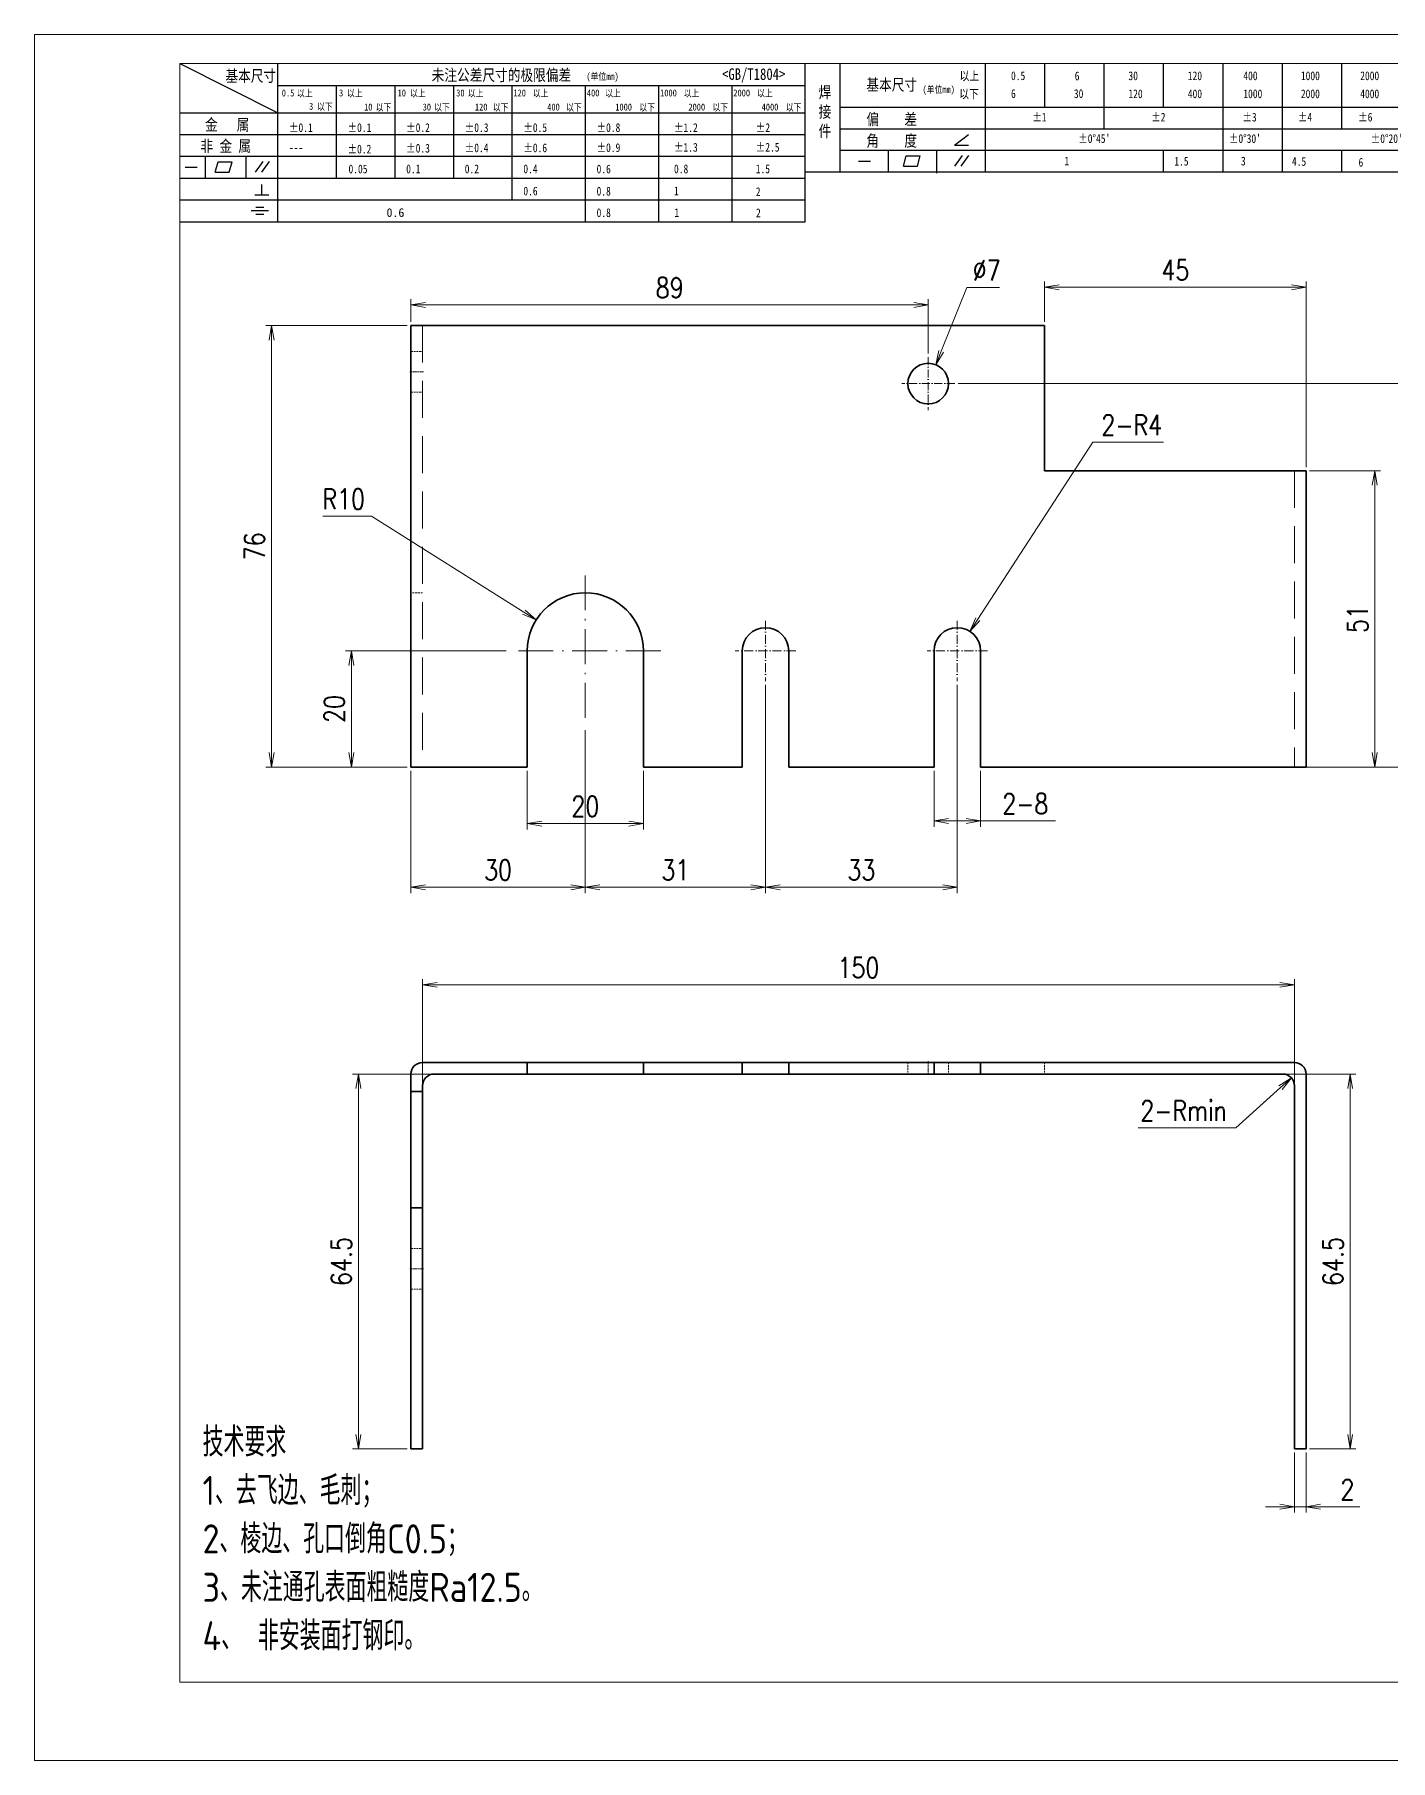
# Model space of a CAD drawing. Header units: millimetres. Extents: x 1333 to 78972, y -42879 to -5704.
# Drawn here: x 75910.6 to 76143.9, y -20114.1 to -19817.1 of the extents above; entities that cross this region are included whole.
import ezdxf

# ---------------------------------------------------------------- set-up
doc = ezdxf.new("R2010")
doc.units = ezdxf.units.MM
doc.header["$LTSCALE"] = 0.5
for name, pattern in [('AM_ISO02W050x2', [3.75, 3, -0.75]), ('AM_ISO08W050x2', [9, 6, -0.75, 1.5, -0.75]), ('DASHDOT', [18.5, 12, -3, 0.5, -3]), ('DASHED', [19.05, 12.7, -6.35])]:
    doc.linetypes.add(name, pattern=pattern)
for name, color, linetype, lineweight in [('中心线', 2, 'AM_ISO08W050x2', 18), ('图框', 7, 'Continuous', 18), ('标注线', 3, 'Continuous', 18), ('粗实线', 7, 'Continuous', 35), ('虚线', 1, 'AM_ISO02W050x2', 18)]:
    doc.layers.add(name, color=color, linetype=linetype, lineweight=lineweight)
doc.layers.add('图框文字', color=7, linetype='Continuous')
doc.layers.add('打印', color=7, linetype='Continuous', lineweight=15, plot=False)
doc.layers.add('打印-禁用', color=7, linetype='Continuous', lineweight=15, plot=False)
doc.styles.add('DIM', font='romans.shx', dxfattribs={"width": 0.8, "bigfont": 'bigfont.shx'})
doc.styles.add('国标', font='simfang.ttf', dxfattribs={"width": 0.8})
doc.styles.add('机械长仿宋', font='gbenor.shx', dxfattribs={"height": 1, "bigfont": 'gbcbig.shx'})
doc.dimstyles.new('XR 1-1$0', dxfattribs={"dimtxt": 3.5, "dimasz": 2.5, "dimexe": 1, "dimexo": 0.625, "dimgap": 1.2, "dimtad": 1, "dimzin": 9, "dimdsep": 46, "dimtxsty": 'DIM', "dimblk": 'OPEN', "dimcen": 0, "dimclrd": 8, "dimclre": 8, "dimclrt": 2, "dimazin": 2, "dimtfac": 0.5, "dimtmove": 0, "dimatfit": 3, "dimldrblk": 'OPEN', "dimfxl": 1, "dimtolj": 2, "dimlwd": 18, "dimlwe": 18, "dimarcsym": 0})
doc.dimstyles.new('XR 1-1$3', dxfattribs={"dimtxt": 3.5, "dimasz": 2.5, "dimexe": 1, "dimexo": 0.625, "dimgap": 1.2, "dimtad": 1, "dimtoh": 1, "dimdsep": 46, "dimtxsty": 'DIM', "dimblk": 'OPEN', "dimcen": 0, "dimclrd": 8, "dimclre": 8, "dimclrt": 2, "dimazin": 2, "dimtfac": 0.5, "dimtofl": 0, "dimtmove": 0, "dimatfit": 3, "dimldrblk": 'OPEN', "dimfxl": 1, "dimtolj": 2, "dimlwd": 18, "dimlwe": 18, "dimarcsym": 0})
doc.dimstyles.new('XR 1-1$4', dxfattribs={"dimtxt": 3.5, "dimasz": 2.5, "dimexe": 1, "dimexo": 0.625, "dimgap": 1.2, "dimtad": 1, "dimtoh": 1, "dimdsep": 46, "dimtxsty": 'DIM', "dimblk": 'OPEN', "dimcen": 0, "dimclrd": 8, "dimclre": 8, "dimclrt": 2, "dimazin": 2, "dimtfac": 0.5, "dimtofl": 0, "dimtmove": 0, "dimatfit": 3, "dimldrblk": 'OPEN', "dimfxl": 1, "dimtolj": 2, "dimlwd": 18, "dimlwe": 18, "dimarcsym": 0})

# ---------------------------------------------------------------- blocks, each defined once
blk = doc.blocks.new('GZDEH零件A3图框V01版')
at = {"layer": '图框', "linetype": 'Continuous'}
for p, q in [((2882.49, -1554.46), (2882.49, -1832.96)), ((3272.49, -1554.46), (2882.49, -1554.46)), ((2882.49, -1832.96), (3272.49, -1832.96))]:
    blk.add_line(p, q, dxfattribs=at)
at = {"layer": '图框文字', "color": 9}
for p, q in [((2882.49, -1554.46), (2899.37, -1562.92)), ((2899.37, -1581.67), (2899.37, -1554.46)), ((2990.09, -1581.67), (2990.09, -1554.46)), ((2996.09, -1573.08), (2996.09, -1554.46)), ((3021.09, -1561.98), (3021.09, -1554.46)), ((3031.31, -1561.98), (3031.31, -1554.46)), ((3041.53, -1561.98), (3041.53, -1554.46)), ((3051.75, -1561.98), (3051.75, -1554.46)), ((3061.98, -1561.98), (3061.98, -1554.46)), ((3072.2, -1561.98), (3072.2, -1554.46)), ((3082.42, -1561.98), (3082.42, -1554.46)), ((2899.37, -1558.24), (2990.09, -1558.24)), ((2909.45, -1574.17), (2909.45, -1558.24)), ((2919.53, -1574.17), (2919.53, -1558.24)), ((2929.61, -1574.17), (2929.61, -1558.24)), ((2939.69, -1577.92), (2939.69, -1558.24)), ((2952.29, -1581.67), (2952.29, -1558.24)), ((2964.89, -1581.67), (2964.89, -1558.24)), ((2977.49, -1581.67), (2977.49, -1558.24)), ((2996.09, -1561.98), (3113.09, -1561.98)), ((3021.09, -1573.08), (3021.09, -1561.98)), ((3041.53, -1565.68), (3041.53, -1561.98)), ((3061.98, -1573.08), (3061.98, -1561.98)), ((3072.2, -1573.08), (3072.2, -1561.98)), ((3082.42, -1565.68), (3082.42, -1561.98)), ((2882.49, -1562.92), (2990.09, -1562.92)), ((2882.49, -1566.67), (2990.09, -1566.67)), ((2996.09, -1565.68), (3113.09, -1565.68)), ((3015.75, -1568.51), (3018.15, -1566.66)), ((2882.49, -1570.42), (2990.09, -1570.42)), ((2886.92, -1574.12), (2886.92, -1570.42)), ((2893.91, -1574.12), (2893.91, -1570.42)), ((2996.09, -1569.38), (3113.09, -1569.38)), ((3004.42, -1573.08), (3004.42, -1569.38)), ((3006.97, -1572.12), (3007.45, -1570.33)), ((3007.45, -1570.33), (3009.86, -1570.33)), ((3009.39, -1572.12), (3009.86, -1570.33)), ((3012.75, -1573.08), (3012.75, -1569.38)), ((3015.75, -1568.51), (3018.15, -1568.51)), ((3015.81, -1572.12), (3017.15, -1570.26)), ((3016.89, -1572.12), (3018.23, -1570.26)), ((3051.75, -1573.08), (3051.75, -1569.38)), ((3082.42, -1573.08), (3082.42, -1569.48)), ((2883.43, -1572.27), (2885.49, -1572.27)), ((2888.59, -1573.16), (2889.07, -1571.37)), ((2888.59, -1573.16), (2891, -1573.16)), ((2889.07, -1571.37), (2891.48, -1571.37)), ((2891, -1573.16), (2891.48, -1571.37)), ((2895.52, -1573.16), (2896.85, -1571.3)), ((2896.6, -1573.16), (2897.94, -1571.3)), ((2990.09, -1573.08), (3113.09, -1573.08)), ((2999.26, -1571.23), (3001.32, -1571.23)), ((3006.97, -1572.12), (3009.39, -1572.12)), ((3012.75, -1573.33), (3012.75, -1573.08)), ((2882.49, -1574.17), (2990.09, -1574.17)), ((2895.42, -1577.05), (2897.81, -1577.05)), ((2896.58, -1577.05), (2896.58, -1575.28)), ((2882.49, -1577.92), (2990.09, -1577.92)), ((2894.79, -1579.77), (2897.77, -1579.77)), ((2895.57, -1579.17), (2896.92, -1579.17)), ((2882.49, -1581.67), (2990.09, -1581.67)), ((2895.57, -1580.37), (2896.93, -1580.37))]:
    blk.add_line(p, q, dxfattribs=at)
at = {"layer": '打印-禁用', "linetype": 'Continuous'}
for p, q in [((2857.49, -1549.46), (2857.49, -1846.46)), ((3277.49, -1549.46), (2857.49, -1549.46)), ((2857.49, -1846.46), (3277.49, -1846.46))]:
    blk.add_line(p, q, dxfattribs=at)
at = {"layer": '图框文字', "color": 9, "style": '国标', "width": 0.8}
for s, height, p in [('基本尺寸', 2, (2890.33, -1557.58)), ('未注公差尺寸的极限偏差', 2, (2925.81, -1557.44)), ('<GB/T1804>', 2, (2975.78, -1557.27)), ('以上', 1.5, (3016.64, -1557.33)), ('0.5', 1.5, (3025.49, -1557.3)), ('6', 1.5, (3036.45, -1557.34)), ('30', 1.5, (3045.69, -1557.31)), ('120', 1.5, (3055.91, -1557.31)), ('400', 1.5, (3065.46, -1557.31)), ('1000', 1.5, (3075.36, -1557.31)), ('2000', 1.5, (3085.57, -1557.31)), ('30', 1.2, (2930.04, -1560.11)), ('基本尺寸', 2, (3000.6, -1559.1)), ('以下', 1.5, (3016.58, -1560.43)), ('6', 1.5, (3025.49, -1560.38)), ('30', 1.5, (3036.31, -1560.39)), ('120', 1.5, (3045.69, -1560.41)), ('400', 1.5, (3055.91, -1560.41)), ('1000', 1.5, (3065.46, -1560.41)), ('2000', 1.5, (3075.36, -1560.41)), ('4000', 1.5, (3085.57, -1560.41)), ('金   属', 2, (2886.82, -1565.98)), ('±0.1', 1.5, (2901.27, -1566.23)), ('±0.1', 1.5, (2911.35, -1566.23)), ('±0.2', 1.5, (2921.43, -1566.23)), ('±0.3', 1.5, (2931.51, -1566.23)), ('±0.5', 1.5, (2941.59, -1566.23)), ('±0.8', 1.5, (2954.19, -1566.23)), ('±1.2', 1.5, (2967.51, -1566.23)), ('±2', 1.5, (2981.58, -1566.23)), ('偏    差', 2, (3000.6, -1565.04)), ('±1', 1.5, (3029.16, -1564.42)), ('±2', 1.5, (3049.61, -1564.42)), ('±3', 1.5, (3065.3, -1564.42)), ('±4', 1.5, (3074.85, -1564.42)), ('±6', 1.5, (3085.22, -1564.42)), ('非 金 属', 2, (2886.02, -1569.65)), ('±0.3', 1.5, (2921.43, -1569.77)), ('±0.4', 1.5, (2931.51, -1569.71)), ('±0.6', 1.5, (2941.59, -1569.71)), ('±0.9', 1.5, (2954.19, -1569.68)), ('±1.3', 1.5, (2967.51, -1569.62)), ('±2.5', 1.5, (2981.58, -1569.61)), ('角    度', 2, (3000.6, -1568.74)), ("±0%%D45'", 1.5, (3037.06, -1568.12)), ("±0%%D30'", 1.5, (3062.98, -1568.12)), ("±0%%D20'", 1.5, (3087.38, -1568.12)), ('---', 1.5, (2901.27, -1569.65)), ('±0.2', 1.5, (2911.35, -1569.92)), ('1', 1.5, (3034.69, -1571.98)), ('1.5', 1.5, (3053.59, -1572.01)), ('3', 1.5, (3065.05, -1571.98)), ('4.5', 1.5, (3073.82, -1572.05)), ('6', 1.5, (3085.28, -1572.19)), ('0.1', 1.5, (2921.43, -1573.34)), ('0.2', 1.5, (2931.51, -1573.33)), ('0.4', 1.5, (2941.59, -1573.33)), ('0.6', 1.5, (2954.19, -1573.35)), ('0.8', 1.5, (2967.51, -1573.33)), ('1.5', 1.5, (2981.58, -1573.34)), ('0.6', 1.5, (2941.59, -1577.14)), ('0.8', 1.5, (2954.19, -1577.17)), ('1', 1.5, (2967.51, -1577.12)), ('2', 1.5, (2981.58, -1577.26)), ('0.8', 1.5, (2954.19, -1580.87)), ('1', 1.5, (2967.59, -1580.86)), ('2', 1.5, (2981.62, -1580.89))]:
    blk.add_text(s, height=height, dxfattribs=at).set_placement(p)
at = {"layer": '图框文字', "color": 9, "lineweight": 15, "style": '国标', "width": 0.8}
for s, p in [('(单位mm)', (2952.44, -1557.27)), ('0.5', (2900.03, -1560.11)), ('以上', (2902.64, -1560.16)), ('3', (2909.88, -1560.11)), ('以上', (2911.25, -1560.16)), ('10', (2919.96, -1560.11)), ('以上', (2922.09, -1560.16)), ('以上', (2932.02, -1560.16)), ('120', (2939.88, -1560.11)), ('以上', (2943.21, -1560.16)), ('400', (2952.52, -1560.11)), ('以上', (2955.68, -1560.16)), ('1000', (2965.12, -1560.11)), ('以上', (2969.16, -1560.16)), ('2000', (2977.72, -1560.11)), ('以上', (2981.8, -1560.16)), ('(单位mm)', (3010.27, -1559.51)), ('3', (2904.73, -1562.41)), ('以下', (2906.1, -1562.46)), ('10', (2914.19, -1562.54)), ('以下', (2916.18, -1562.59)), ('30', (2924.27, -1562.54)), ('以下', (2926.26, -1562.59)), ('120', (2933.26, -1562.54)), ('以下', (2936.34, -1562.59)), ('400', (2945.7, -1562.54)), ('以下', (2948.94, -1562.59)), ('1000', (2957.41, -1562.54)), ('以下', (2961.54, -1562.59)), ('2000', (2969.99, -1562.54)), ('以下', (2974.14, -1562.59)), ('4000', (2982.59, -1562.54)), ('以下', (2986.74, -1562.59))]:
    blk.add_text(s, height=1.2, dxfattribs=at).set_placement(p)
at = {"layer": '图框文字', "color": 9, "lineweight": 13, "style": '国标'}
blk.add_text('0.6', height=1.5, dxfattribs=at).set_placement((2918.05, -1580.85))
at = {"layer": '图框文字', "color": 9, "style": '国标'}
for s, insert, char_height, width, attachment_point in [('焊\\P接\\P件', (2992.39, -1558.41), 2, 3.1877, 1), ('0.05', (2911.51, -1573.37), 1.5, 5.1982, 7)]:
    blk.add_mtext(s, dxfattribs=dict(at, insert=insert, char_height=char_height, width=width, attachment_point=attachment_point))
blk = doc.blocks.new('DEH A3')
at = {"layer": '图框'}
blk.add_blockref('GZDEH零件A3图框V01版', (-2857.49, 1846.46), dxfattribs=at)
blk = doc.blocks.new('_Open')
at = {"color": 0, "linetype": 'ByBlock', "lineweight": -2}
for p, q in [((-1, 0.17), (0, 0)), ((-1, -0.17), (0, 0)), ((0, 0), (-1, 0))]:
    blk.add_line(p, q, dxfattribs=at)
blk = doc.blocks.new('*D724')
at = {"layer": 'Defpoints', "color": 0}
for p in [(75951.44, -19867.14), (75975.4, -19867.14), (75975.4, -19943.14)]:
    blk.add_point(p, dxfattribs=at)
at = {"layer": '标注线', "color": 8, "lineweight": 18}
for p, q in [((75974.77, -19867.14), (75950.44, -19867.14)), ((75951.44, -19940.64), (75951.44, -19869.64)), ((75974.77, -19943.14), (75950.44, -19943.14))]:
    blk.add_line(p, q, dxfattribs=at)
at = {"layer": '标注线', "color": 8, "lineweight": 18, "xscale": 2.5, "yscale": 2.5, "zscale": 2.5}
for p, rotation in [((75951.44, -19867.14), 90), ((75951.44, -19943.14), 270)]:
    blk.add_blockref('_Open', p, dxfattribs=dict(at, rotation=rotation))
at = {"layer": '标注线', "color": 2, "insert": (75948.49, -19905.14), "char_height": 3.5, "attachment_point": 5, "rotation": 90, "style": 'DIM'}
blk.add_mtext('\\A2;76', dxfattribs=at)
blk = doc.blocks.new('*D725')
at = {"layer": 'Defpoints', "color": 0}
for p in [(75977.4, -19980.6), (75977.4, -19997.95), (76127.4, -19997.95)]:
    blk.add_point(p, dxfattribs=at)
at = {"layer": '标注线', "color": 8, "lineweight": 18}
for p, q in [((75977.4, -19997.33), (75977.4, -19979.6)), ((76124.9, -19980.6), (75979.9, -19980.6)), ((76127.4, -19997.33), (76127.4, -19979.6))]:
    blk.add_line(p, q, dxfattribs=at)
at = {"layer": '标注线', "color": 8, "lineweight": 18, "xscale": 2.5, "yscale": 2.5, "zscale": 2.5, "rotation": 180}
blk.add_blockref('_Open', (75977.4, -19980.6), dxfattribs=at)
at = {"layer": '标注线', "color": 8, "lineweight": 18, "xscale": 2.5, "yscale": 2.5, "zscale": 2.5}
blk.add_blockref('_Open', (76127.4, -19980.6), dxfattribs=at)
at = {"layer": '标注线', "color": 2, "insert": (76052.4, -19977.65), "char_height": 3.5, "attachment_point": 5, "style": 'DIM'}
blk.add_mtext('\\A2;150', dxfattribs=at)
blk = doc.blocks.new('*D726')
at = {"layer": 'Defpoints', "color": 0}
for p in [(75966.37, -19995.95), (75979.4, -19995.95), (75975.4, -20060.45)]:
    blk.add_point(p, dxfattribs=at)
at = {"layer": '标注线', "color": 8, "lineweight": 18}
for p, q in [((75978.77, -19995.95), (75965.37, -19995.95)), ((75966.37, -20057.95), (75966.37, -19998.45)), ((75974.77, -20060.45), (75965.37, -20060.45))]:
    blk.add_line(p, q, dxfattribs=at)
at = {"layer": '标注线', "color": 8, "lineweight": 18, "xscale": 2.5, "yscale": 2.5, "zscale": 2.5}
for p, rotation in [((75966.37, -19995.95), 90), ((75966.37, -20060.45), 270)]:
    blk.add_blockref('_Open', p, dxfattribs=dict(at, rotation=rotation))
at = {"layer": '标注线', "color": 2, "insert": (75963.42, -20028.2), "char_height": 3.5, "attachment_point": 5, "rotation": 90, "style": 'DIM'}
blk.add_mtext('\\A2;64.5', dxfattribs=at)
blk = doc.blocks.new('*D727')
at = {"layer": 'Defpoints', "color": 0}
for p in [(76125.4, -19995.95), (76136.99, -19995.95), (76129.4, -20060.45)]:
    blk.add_point(p, dxfattribs=at)
at = {"layer": '标注线', "color": 8, "lineweight": 18}
for p, q in [((76126.02, -19995.95), (76137.99, -19995.95)), ((76136.99, -20057.95), (76136.99, -19998.45)), ((76130.02, -20060.45), (76137.99, -20060.45))]:
    blk.add_line(p, q, dxfattribs=at)
at = {"layer": '标注线', "color": 8, "lineweight": 18, "xscale": 2.5, "yscale": 2.5, "zscale": 2.5}
for p, rotation in [((76136.99, -19995.95), 90), ((76136.99, -20060.45), 270)]:
    blk.add_blockref('_Open', p, dxfattribs=dict(at, rotation=rotation))
at = {"layer": '标注线', "color": 2, "insert": (76134.04, -20028.2), "char_height": 3.5, "attachment_point": 5, "rotation": 90, "style": 'DIM'}
blk.add_mtext('\\A2;64.5', dxfattribs=at)
blk = doc.blocks.new('*D728')
at = {"layer": 'Defpoints', "color": 0}
for p in [(76126.89, -19996.62), (76125.4, -19997.95)]:
    blk.add_point(p, dxfattribs=at)
at = {"layer": '标注线', "color": 8, "lineweight": 18}
for p, q in [((76117.32, -20005.19), (76125.03, -19998.28)), ((76100.52, -20005.19), (76117.32, -20005.19))]:
    blk.add_line(p, q, dxfattribs=at)
at = {"layer": '标注线', "color": 8, "lineweight": 18, "xscale": 2.5, "yscale": 2.5, "zscale": 2.5, "rotation": 41.87250529187491}
blk.add_blockref('_Open', (76126.89, -19996.62), dxfattribs=at)
at = {"layer": '标注线', "color": 2, "insert": (76108.32, -20002.24), "char_height": 3.5, "attachment_point": 5, "style": 'DIM'}
blk.add_mtext('\\A2;{\\Fromans,bigfont|c134;2-Rmin}', dxfattribs=at)
blk = doc.blocks.new('*D729')
at = {"layer": 'Defpoints', "color": 0}
for p in [(75992.4, -19923.14), (75965.17, -19943.14), (75975.4, -19943.14)]:
    blk.add_point(p, dxfattribs=at)
at = {"layer": '标注线', "color": 8, "lineweight": 18}
for p, q in [((75991.77, -19923.14), (75964.17, -19923.14)), ((75965.17, -19925.64), (75965.17, -19940.64)), ((75974.77, -19943.14), (75964.17, -19943.14))]:
    blk.add_line(p, q, dxfattribs=at)
at = {"layer": '标注线', "color": 8, "lineweight": 18, "xscale": 2.5, "yscale": 2.5, "zscale": 2.5}
for p, rotation in [((75965.17, -19923.14), 90), ((75965.17, -19943.14), 270)]:
    blk.add_blockref('_Open', p, dxfattribs=dict(at, rotation=rotation))
at = {"layer": '标注线', "color": 2, "insert": (75962.22, -19933.14), "char_height": 3.5, "attachment_point": 5, "rotation": 90, "style": 'DIM'}
blk.add_mtext('\\A2;20', dxfattribs=at)
blk = doc.blocks.new('*D730')
at = {"layer": 'Defpoints', "color": 0}
for p in [(76068.95, -19877.14), (76129.4, -19943.14), (76152.89, -19943.14)]:
    blk.add_point(p, dxfattribs=at)
at = {"layer": '标注线', "color": 8, "lineweight": 18}
for p, q in [((76069.57, -19877.14), (76153.89, -19877.14)), ((76152.89, -19879.64), (76152.89, -19940.64)), ((76130.02, -19943.14), (76153.89, -19943.14))]:
    blk.add_line(p, q, dxfattribs=at)
at = {"layer": '标注线', "color": 8, "lineweight": 18, "xscale": 2.5, "yscale": 2.5, "zscale": 2.5}
for p, rotation in [((76152.89, -19877.14), 90), ((76152.89, -19943.14), 270)]:
    blk.add_blockref('_Open', p, dxfattribs=dict(at, rotation=rotation))
at = {"layer": '标注线', "color": 2, "insert": (76149.94, -19910.14), "char_height": 3.5, "attachment_point": 5, "rotation": 90, "style": 'DIM'}
blk.add_mtext('\\A2;66', dxfattribs=at)
blk = doc.blocks.new('*D731')
at = {"layer": 'Defpoints', "color": 0}
for p in [(76129.4, -19892.14), (76128.4, -19943.14), (76141.21, -19943.14)]:
    blk.add_point(p, dxfattribs=at)
at = {"layer": '标注线', "color": 8, "lineweight": 18}
for p, q in [((76130.02, -19892.14), (76142.21, -19892.14)), ((76141.21, -19894.64), (76141.21, -19940.64)), ((76129.02, -19943.14), (76142.21, -19943.14))]:
    blk.add_line(p, q, dxfattribs=at)
at = {"layer": '标注线', "color": 8, "lineweight": 18, "xscale": 2.5, "yscale": 2.5, "zscale": 2.5}
for p, rotation in [((76141.21, -19892.14), 90), ((76141.21, -19943.14), 270)]:
    blk.add_blockref('_Open', p, dxfattribs=dict(at, rotation=rotation))
at = {"layer": '标注线', "color": 2, "insert": (76138.26, -19917.64), "char_height": 3.5, "attachment_point": 5, "rotation": 90, "style": 'DIM'}
blk.add_mtext('\\A2;51', dxfattribs=at)
blk = doc.blocks.new('*D732')
at = {"layer": 'Defpoints', "color": 0}
for p in [(76129.4, -19860.55), (76084.4, -19867.14), (76129.4, -19892.14)]:
    blk.add_point(p, dxfattribs=at)
at = {"layer": '标注线', "color": 8, "lineweight": 18}
for p, q in [((76084.4, -19866.51), (76084.4, -19859.55)), ((76129.4, -19891.51), (76129.4, -19859.55)), ((76086.9, -19860.55), (76126.9, -19860.55))]:
    blk.add_line(p, q, dxfattribs=at)
at = {"layer": '标注线', "color": 8, "lineweight": 18, "xscale": 2.5, "yscale": 2.5, "zscale": 2.5, "rotation": 180}
blk.add_blockref('_Open', (76084.4, -19860.55), dxfattribs=at)
at = {"layer": '标注线', "color": 8, "lineweight": 18, "xscale": 2.5, "yscale": 2.5, "zscale": 2.5}
blk.add_blockref('_Open', (76129.4, -19860.55), dxfattribs=at)
at = {"layer": '标注线', "color": 2, "insert": (76106.9, -19857.6), "char_height": 3.5, "attachment_point": 5, "style": 'DIM'}
blk.add_mtext('\\A2;45', dxfattribs=at)
blk = doc.blocks.new('*D733')
at = {"layer": 'Defpoints', "color": 0}
for p in [(76005.4, -19936.14), (75975.4, -19943.14), (75975.4, -19963.8)]:
    blk.add_point(p, dxfattribs=at)
at = {"layer": '标注线', "color": 8, "lineweight": 18}
for p, q in [((76005.4, -19936.76), (76005.4, -19964.8)), ((75975.4, -19943.76), (75975.4, -19964.8)), ((76002.9, -19963.8), (75977.9, -19963.8))]:
    blk.add_line(p, q, dxfattribs=at)
at = {"layer": '标注线', "color": 8, "lineweight": 18, "xscale": 2.5, "yscale": 2.5, "zscale": 2.5, "rotation": 180}
blk.add_blockref('_Open', (75975.4, -19963.8), dxfattribs=at)
at = {"layer": '标注线', "color": 8, "lineweight": 18, "xscale": 2.5, "yscale": 2.5, "zscale": 2.5}
blk.add_blockref('_Open', (76005.4, -19963.8), dxfattribs=at)
at = {"layer": '标注线', "color": 2, "insert": (75990.4, -19960.85), "char_height": 3.5, "attachment_point": 5, "style": 'DIM'}
blk.add_mtext('\\A2;30', dxfattribs=at)
blk = doc.blocks.new('*D734')
at = {"layer": 'Defpoints', "color": 0}
for p in [(76036.4, -19928.34), (76005.4, -19936.14), (76005.4, -19963.8)]:
    blk.add_point(p, dxfattribs=at)
at = {"layer": '标注线', "color": 8, "lineweight": 18}
for p, q in [((76036.4, -19928.96), (76036.4, -19964.8)), ((76005.4, -19936.76), (76005.4, -19964.8)), ((76033.9, -19963.8), (76007.9, -19963.8))]:
    blk.add_line(p, q, dxfattribs=at)
at = {"layer": '标注线', "color": 8, "lineweight": 18, "xscale": 2.5, "yscale": 2.5, "zscale": 2.5, "rotation": 180}
blk.add_blockref('_Open', (76005.4, -19963.8), dxfattribs=at)
at = {"layer": '标注线', "color": 8, "lineweight": 18, "xscale": 2.5, "yscale": 2.5, "zscale": 2.5}
blk.add_blockref('_Open', (76036.4, -19963.8), dxfattribs=at)
at = {"layer": '标注线', "color": 2, "insert": (76020.9, -19960.85), "char_height": 3.5, "attachment_point": 5, "style": 'DIM'}
blk.add_mtext('\\A2;31', dxfattribs=at)
blk = doc.blocks.new('*D735')
at = {"layer": 'Defpoints', "color": 0}
for p in [(76036.4, -19928.34), (76069.4, -19928.34), (76036.4, -19963.8)]:
    blk.add_point(p, dxfattribs=at)
at = {"layer": '标注线', "color": 8, "lineweight": 18}
for p, q in [((76036.4, -19928.96), (76036.4, -19964.8)), ((76069.4, -19928.96), (76069.4, -19964.8)), ((76066.9, -19963.8), (76038.9, -19963.8))]:
    blk.add_line(p, q, dxfattribs=at)
at = {"layer": '标注线', "color": 8, "lineweight": 18, "xscale": 2.5, "yscale": 2.5, "zscale": 2.5, "rotation": 180}
blk.add_blockref('_Open', (76036.4, -19963.8), dxfattribs=at)
at = {"layer": '标注线', "color": 8, "lineweight": 18, "xscale": 2.5, "yscale": 2.5, "zscale": 2.5}
blk.add_blockref('_Open', (76069.4, -19963.8), dxfattribs=at)
at = {"layer": '标注线', "color": 2, "insert": (76052.9, -19960.85), "char_height": 3.5, "attachment_point": 5, "style": 'DIM'}
blk.add_mtext('\\A2;33', dxfattribs=at)
blk = doc.blocks.new('*D736')
at = {"layer": 'Defpoints', "color": 0}
for p in [(76065.4, -19943.14), (76073.4, -19943.14), (76073.4, -19952.39)]:
    blk.add_point(p, dxfattribs=at)
at = {"layer": '标注线', "color": 8, "lineweight": 18}
for p, q in [((76065.4, -19943.76), (76065.4, -19953.39)), ((76073.4, -19943.76), (76073.4, -19953.39)), ((76067.9, -19952.39), (76070.9, -19952.39)), ((76073.4, -19952.39), (76086.3, -19952.39))]:
    blk.add_line(p, q, dxfattribs=at)
at = {"layer": '标注线', "color": 8, "lineweight": 18, "xscale": 2.5, "yscale": 2.5, "zscale": 2.5, "rotation": 180}
blk.add_blockref('_Open', (76065.4, -19952.39), dxfattribs=at)
at = {"layer": '标注线', "color": 8, "lineweight": 18, "xscale": 2.5, "yscale": 2.5, "zscale": 2.5}
blk.add_blockref('_Open', (76073.4, -19952.39), dxfattribs=at)
at = {"layer": '标注线', "color": 2, "insert": (76081.1, -19949.44), "char_height": 3.5, "attachment_point": 5, "style": 'DIM'}
blk.add_mtext('\\A2;{\\Fromans,bigfont|c134;2-}8', dxfattribs=at)
blk = doc.blocks.new('*D737')
at = {"layer": 'Defpoints', "color": 0}
for p in [(75995.4, -19943.14), (76015.4, -19943.14), (75995.4, -19952.85)]:
    blk.add_point(p, dxfattribs=at)
at = {"layer": '标注线', "color": 8, "lineweight": 18}
for p, q in [((75995.4, -19943.76), (75995.4, -19953.85)), ((76015.4, -19943.76), (76015.4, -19953.85)), ((76012.9, -19952.85), (75997.9, -19952.85))]:
    blk.add_line(p, q, dxfattribs=at)
at = {"layer": '标注线', "color": 8, "lineweight": 18, "xscale": 2.5, "yscale": 2.5, "zscale": 2.5, "rotation": 180}
blk.add_blockref('_Open', (75995.4, -19952.85), dxfattribs=at)
at = {"layer": '标注线', "color": 8, "lineweight": 18, "xscale": 2.5, "yscale": 2.5, "zscale": 2.5}
blk.add_blockref('_Open', (76015.4, -19952.85), dxfattribs=at)
at = {"layer": '标注线', "color": 2, "insert": (76005.4, -19949.9), "char_height": 3.5, "attachment_point": 5, "style": 'DIM'}
blk.add_mtext('\\A2;20', dxfattribs=at)
blk = doc.blocks.new('*D738')
at = {"layer": 'Defpoints', "color": 0}
for p in [(75975.4, -19863.6), (75975.4, -19867.14), (76064.4, -19872.59)]:
    blk.add_point(p, dxfattribs=at)
at = {"layer": '标注线', "color": 8, "lineweight": 18}
for p, q in [((75975.4, -19866.51), (75975.4, -19862.6)), ((76064.4, -19871.96), (76064.4, -19862.6)), ((76061.9, -19863.6), (75977.9, -19863.6))]:
    blk.add_line(p, q, dxfattribs=at)
at = {"layer": '标注线', "color": 8, "lineweight": 18, "xscale": 2.5, "yscale": 2.5, "zscale": 2.5, "rotation": 180}
blk.add_blockref('_Open', (75975.4, -19863.6), dxfattribs=at)
at = {"layer": '标注线', "color": 8, "lineweight": 18, "xscale": 2.5, "yscale": 2.5, "zscale": 2.5}
blk.add_blockref('_Open', (76064.4, -19863.6), dxfattribs=at)
at = {"layer": '标注线', "color": 2, "insert": (76019.9, -19860.65), "char_height": 3.5, "attachment_point": 5, "style": 'DIM'}
blk.add_mtext('\\A2;89', dxfattribs=at)
blk = doc.blocks.new('*D743')
at = {"layer": 'Defpoints', "color": 0}
for p in [(76071.58, -19919.78), (76069.4, -19923.14)]:
    blk.add_point(p, dxfattribs=at)
at = {"layer": '标注线', "color": 8, "lineweight": 18}
for p, q in [((76092.74, -19887.2), (76072.94, -19917.69)), ((76104.87, -19887.2), (76092.74, -19887.2))]:
    blk.add_line(p, q, dxfattribs=at)
at = {"layer": '标注线', "color": 8, "lineweight": 18, "xscale": 2.5, "yscale": 2.5, "zscale": 2.5, "rotation": 236.9997307510828}
blk.add_blockref('_Open', (76071.58, -19919.78), dxfattribs=at)
at = {"layer": '标注线', "color": 2, "insert": (76099.41, -19884.25), "char_height": 3.5, "attachment_point": 5, "style": 'DIM'}
blk.add_mtext('\\A2;{\\Fromans,bigfont|c134;2-}R4', dxfattribs=at)
blk = doc.blocks.new('*D744')
at = {"layer": 'Defpoints', "color": 0}
for p in [(75996.94, -19917.81), (76005.4, -19923.14)]:
    blk.add_point(p, dxfattribs=at)
at = {"layer": '标注线', "color": 8, "lineweight": 18}
for p, q in [((75960.23, -19899.97), (75968.63, -19899.97)), ((75968.63, -19899.97), (75994.82, -19916.47))]:
    blk.add_line(p, q, dxfattribs=at)
at = {"layer": '标注线', "color": 8, "lineweight": 18, "xscale": 2.5, "yscale": 2.5, "zscale": 2.5, "rotation": 327.7893931205342}
blk.add_blockref('_Open', (75996.94, -19917.81), dxfattribs=at)
at = {"layer": '标注线', "color": 2, "insert": (75963.83, -19897.02), "char_height": 3.5, "attachment_point": 5, "style": 'DIM'}
blk.add_mtext('\\A2;R10', dxfattribs=at)
blk = doc.blocks.new('*D748')
at = {"layer": 'Defpoints', "color": 0}
for p in [(76065.71, -19873.89), (76063.09, -19880.38)]:
    blk.add_point(p, dxfattribs=at)
at = {"layer": '标注线', "color": 8, "lineweight": 18}
for p, q in [((76071.06, -19860.58), (76066.64, -19871.57)), ((76076.66, -19860.58), (76071.06, -19860.58))]:
    blk.add_line(p, q, dxfattribs=at)
at = {"layer": '标注线', "color": 8, "lineweight": 18, "xscale": 2.5, "yscale": 2.5, "zscale": 2.5, "rotation": 248.0743430933719}
blk.add_blockref('_Open', (76065.71, -19873.89), dxfattribs=at)
at = {"layer": '标注线', "color": 2, "insert": (76074.46, -19857.63), "char_height": 3.5, "attachment_point": 5, "style": 'DIM'}
blk.add_mtext('\\A2;∅7', dxfattribs=at)
blk = doc.blocks.new('*D749')
at = {"layer": 'Defpoints', "color": 0}
for p in [(76127.4, -20060.45), (76129.4, -20060.45), (76129.4, -20070.41)]:
    blk.add_point(p, dxfattribs=at)
at = {"layer": '标注线', "color": 8, "lineweight": 18}
for p, q in [((76127.4, -20061.08), (76127.4, -20071.41)), ((76129.4, -20061.08), (76129.4, -20071.41)), ((76124.9, -20070.41), (76122.4, -20070.41)), ((76127.4, -20070.41), (76129.4, -20070.41)), ((76131.9, -20070.41), (76138.67, -20070.41))]:
    blk.add_line(p, q, dxfattribs=at)
at = {"layer": '标注线', "color": 8, "lineweight": 18, "xscale": 2.5, "yscale": 2.5, "zscale": 2.5}
blk.add_blockref('_Open', (76127.4, -20070.41), dxfattribs=at)
at = {"layer": '标注线', "color": 8, "lineweight": 18, "xscale": 2.5, "yscale": 2.5, "zscale": 2.5, "rotation": 180}
blk.add_blockref('_Open', (76129.4, -20070.41), dxfattribs=at)
at = {"layer": '标注线', "color": 2, "insert": (76136.53, -20067.46), "char_height": 3.5, "attachment_point": 5, "style": 'DIM'}
blk.add_mtext('\\A2;2', dxfattribs=at)

msp = doc.modelspace()

# ---------------------------------------------------------------- linework, layer by layer
at = {"layer": '中心线', "linetype": 'DASHDOT', "ltscale": 0.06}
for p, q in [((75975.2, -19875.137), (75977.6, -19875.137)), ((75975.2, -20029.45), (75977.6, -20029.45))]:
    msp.add_line(p, q, dxfattribs=at)
at = {"layer": '中心线', "linetype": 'DASHDOT', "ltscale": 0.2275}
for p, q in [((76064.4, -19872.587), (76064.4, -19881.687)), ((76068.95, -19877.137), (76059.85, -19877.137))]:
    msp.add_line(p, q, dxfattribs=at)
at = {"layer": '中心线', "linetype": 'DASHDOT'}
for p, q in [((76005.4, -19910.137), (76005.4, -19936.137)), ((76018.4, -19923.137), (75992.4, -19923.137))]:
    msp.add_line(p, q, dxfattribs=at)
at = {"layer": '中心线', "linetype": 'DASHDOT', "ltscale": 0.26}
for p, q in [((76036.4, -19917.937), (76036.4, -19928.337)), ((76069.4, -19917.937), (76069.4, -19928.337)), ((76041.6, -19923.137), (76031.2, -19923.137)), ((76074.6, -19923.137), (76064.2, -19923.137))]:
    msp.add_line(p, q, dxfattribs=at)
at = {"layer": '中心线', "linetype": 'DASHDOT', "ltscale": 0.060015}
msp.add_line((75977.6, -19923.137), (75975.199, -19923.137), dxfattribs=at)
at = {"layer": '中心线', "linetype": 'DASHDOT', "ltscale": 0.060016}
msp.add_line((76064.4, -19993.75), (76064.4, -19996.151), dxfattribs=at)
at = {"layer": '打印'}
msp.add_lwpolyline([(75910.643, -19817.067), (76330.643, -19817.067), (76330.643, -20114.067), (75910.643, -20114.067)], close=True, dxfattribs=at)
at = {"layer": '粗实线', "ltscale": 0.05}
for p, q in [((75975.4, -19867.137), (75977.4, -19867.137)), ((76127.4, -19892.137), (76129.4, -19892.137)), ((75975.4, -19943.137), (75977.4, -19943.137)), ((76127.4, -19943.137), (76129.4, -19943.137)), ((75995.4, -19993.95), (75995.4, -19995.95)), ((76015.4, -19993.95), (76015.4, -19995.95)), ((76032.4, -19993.95), (76032.4, -19995.95)), ((76040.4, -19993.95), (76040.4, -19995.95)), ((76065.4, -19993.95), (76065.4, -19995.95)), ((76073.4, -19993.95), (76073.4, -19995.95)), ((75975.4, -19998.95), (75977.4, -19998.95)), ((75975.4, -20018.95), (75977.4, -20018.95)), ((75975.4, -20060.45), (75977.4, -20060.45)), ((76127.4, -20060.45), (76129.4, -20060.45))]:
    msp.add_line(p, q, dxfattribs=at)
at = {"layer": '粗实线'}
for p, q in [((75975.4, -19867.137), (75975.4, -19943.137)), ((76084.4, -19867.137), (75977.4, -19867.137)), ((76084.4, -19867.137), (76084.4, -19892.137)), ((76127.4, -19892.137), (76084.4, -19892.137)), ((76129.4, -19892.137), (76129.4, -19943.137)), ((75995.4, -19943.137), (75995.4, -19923.137)), ((76015.4, -19923.137), (76015.4, -19943.137)), ((76032.4, -19943.137), (76032.4, -19923.137)), ((76040.4, -19923.137), (76040.4, -19943.137)), ((76065.4, -19943.137), (76065.4, -19923.137)), ((76073.4, -19923.137), (76073.4, -19943.137)), ((76065.4, -19943.137), (76040.4, -19943.137)), ((76127.4, -19943.137), (76073.4, -19943.137)), ((76015.4, -19993.95), (75995.4, -19993.95)), ((76065.4, -19993.95), (76040.4, -19993.95)), ((76127.4, -19993.95), (76073.4, -19993.95)), ((76015.4, -19995.95), (75995.4, -19995.95)), ((76065.4, -19995.95), (76040.4, -19995.95)), ((76125.4, -19995.95), (76073.4, -19995.95)), ((76129.4, -19995.95), (76129.4, -20060.45)), ((75975.4, -19998.95), (75975.4, -20018.95)), ((75977.4, -19998.95), (75977.4, -20018.95)), ((76127.4, -19997.95), (76127.4, -20060.45)), ((75975.4, -20060.45), (75975.4, -20018.95)), ((75977.4, -20060.45), (75977.4, -20018.95))]:
    msp.add_line(p, q, dxfattribs=at)
at = {"layer": '粗实线', "ltscale": 0.45}
for p, q in [((75995.4, -19943.137), (75977.4, -19943.137)), ((75995.4, -19993.95), (75977.4, -19993.95))]:
    msp.add_line(p, q, dxfattribs=at)
at = {"layer": '粗实线', "ltscale": 0.425}
for p, q in [((76032.4, -19943.137), (76015.4, -19943.137)), ((76032.4, -19993.95), (76015.4, -19993.95)), ((76032.4, -19995.95), (76015.4, -19995.95))]:
    msp.add_line(p, q, dxfattribs=at)
at = {"layer": '粗实线', "ltscale": 0.2}
for p, q in [((76040.4, -19993.95), (76032.4, -19993.95)), ((76073.4, -19993.95), (76065.4, -19993.95)), ((76040.4, -19995.95), (76032.4, -19995.95)), ((76073.4, -19995.95), (76065.4, -19995.95))]:
    msp.add_line(p, q, dxfattribs=at)
at = {"layer": '粗实线', "ltscale": 0.075}
msp.add_line((75975.4, -19998.95), (75975.4, -19995.95), dxfattribs=at)
at = {"layer": '粗实线', "ltscale": 0.4}
msp.add_line((75995.4, -19995.95), (75979.4, -19995.95), dxfattribs=at)
at = {"layer": '粗实线', "ltscale": 0.025}
msp.add_line((75977.4, -19998.95), (75977.4, -19997.95), dxfattribs=at)
at = {"layer": '粗实线'}
msp.add_circle((76064.4, -19877.137), 3.5, dxfattribs=at)
for centre, radius, start, end in [((76005.4, -19923.137), 10, 0, 180), ((76036.4, -19923.137), 4, 0, 180), ((76069.4, -19923.137), 4, 0, 180), ((75977.4, -19995.95), 2, 90, 180), ((76127.4, -19995.95), 2, 0, 90), ((75979.4, -19997.95), 2, 90, 180), ((76125.4, -19997.95), 2, 0, 90)]:
    msp.add_arc(centre, radius, start, end, dxfattribs=at)
at = {"layer": '虚线', "linetype": 'DASHED'}
for p, q in [((75977.4, -19867.137), (75977.4, -19943.137)), ((76127.4, -19892.137), (76127.4, -19943.137))]:
    msp.add_line(p, q, dxfattribs=at)
at = {"layer": '虚线', "linetype": 'DASHED', "ltscale": 0.05}
for p, q in [((75975.4, -19871.637), (75977.4, -19871.637)), ((75975.4, -19878.637), (75977.4, -19878.637)), ((75977.4, -19913.137), (75975.4, -19913.137)), ((76060.9, -19993.95), (76060.9, -19995.95)), ((76067.9, -19993.95), (76067.9, -19995.95)), ((76084.4, -19993.95), (76084.4, -19995.95)), ((75975.4, -20025.95), (75977.4, -20025.95)), ((75975.4, -20032.95), (75977.4, -20032.95))]:
    msp.add_line(p, q, dxfattribs=at)

# ---------------------------------------------------------------- block references
at = {"layer": '图框'}
msp.add_blockref('DEH A3', (75910.643, -20114.067), dxfattribs=at)

# ---------------------------------------------------------------- texts
at = {"layer": '标注线', "color": 2, "insert": (75939.556, -20095.136), "char_height": 5, "width": 114.82461, "attachment_point": 7, "style": '机械长仿宋'}
msp.add_mtext('\\A2;技术要求\\P1、去飞边、毛刺；\\P2、棱边、孔口倒角C0.5；\\P3、未注通孔表面粗糙度Ra12.5。\\P{\\A0;4、\\C3; \\C2;非安装面打钢印。}', dxfattribs=at)

# ---------------------------------------------------------------- dimensions: what is measured, and where the dimension line sits
at = {"layer": '标注线'}
dim = msp.add_diameter_dim_2p(p1=(76063.093, -19880.384), p2=(76065.707, -19873.89), dimstyle='XR 1-1$3', dxfattribs=at)
dim.commit()
dim.dimension.update_dxf_attribs({"geometry": '*D748', "text_midpoint": (76074.465, -19860.58), "dimtype": 163})
for base, p1, p2, picture, middle in [((76129.4, -19860.55), (76084.4, -19867.137), (76129.4, -19892.137), '*D732', (76106.9, -19857.6)), ((75975.4, -19863.604), (76064.4, -19872.587), (75975.4, -19867.137), '*D738', (76019.9, -19860.654)), ((76005.4, -19963.804), (76036.4, -19928.337), (76005.4, -19936.137), '*D734', (76020.9, -19960.854)), ((76036.4, -19963.804), (76069.4, -19928.337), (76036.4, -19928.337), '*D735', (76052.9, -19960.854)), ((75975.4, -19963.804), (76005.4, -19936.137), (75975.4, -19943.137), '*D733', (75990.4, -19960.854)), ((75995.4, -19952.853), (76015.4, -19943.137), (75995.4, -19943.137), '*D737', (76005.4, -19949.903)), ((75977.4, -19980.599), (76127.4, -19997.95), (75977.4, -19997.95), '*D725', (76052.4, -19977.649))]:
    dim = msp.add_linear_dim(base=base, p1=p1, p2=p2, dimstyle='XR 1-1$0', dxfattribs=at)
    dim.commit()
    dim.dimension.update_dxf_attribs({"geometry": picture, "text_midpoint": middle})
for base, p1, p2, picture, middle in [((75951.442, -19867.137), (75975.4, -19943.137), (75975.4, -19867.137), '*D724', (75948.492, -19905.137)), ((76152.89, -19943.137), (76068.95, -19877.137), (76129.4, -19943.137), '*D730', (76149.94, -19910.137)), ((76141.208, -19943.137), (76129.4, -19892.137), (76128.4, -19943.137), '*D731', (76138.258, -19917.637)), ((75965.165, -19943.137), (75992.4, -19923.137), (75975.4, -19943.137), '*D729', (75962.215, -19933.137)), ((75966.373, -19995.95), (75975.4, -20060.45), (75979.4, -19995.95), '*D726', (75963.423, -20028.2)), ((76136.991, -19995.95), (76129.4, -20060.45), (76125.4, -19995.95), '*D727', (76134.041, -20028.2))]:
    dim = msp.add_linear_dim(base=base, p1=p1, p2=p2, angle=90, dimstyle='XR 1-1$0', dxfattribs=at)
    dim.commit()
    dim.dimension.update_dxf_attribs({"geometry": picture, "text_midpoint": middle})
dim = msp.add_radius_dim(center=(76069.4, -19923.137), mpoint=(76071.579, -19919.782), text='{\\Fromans,bigfont|c134;2-}<>', dimstyle='XR 1-1$4', dxfattribs=at)
dim.commit()
dim.dimension.update_dxf_attribs({"geometry": '*D743', "text_midpoint": (76099.405, -19887.2), "dimtype": 164})
dim = msp.add_radius_dim(center=(76005.4, -19923.137), mpoint=(75996.939, -19917.807), dimstyle='XR 1-1$4', dxfattribs=at)
dim.commit()
dim.dimension.update_dxf_attribs({"geometry": '*D744', "text_midpoint": (75963.833, -19899.974), "dimtype": 164})
dim = msp.add_linear_dim(base=(76073.4, -19952.391), p1=(76065.4, -19943.137), p2=(76073.4, -19943.137), text='{\\Fromans,bigfont|c134;2-}<>', dimstyle='XR 1-1$0', dxfattribs=at)
dim.commit()
dim.dimension.update_dxf_attribs({"geometry": '*D736', "text_midpoint": (76081.1, -19949.441)})
dim = msp.add_radius_dim(center=(76125.4, -19997.95), mpoint=(76126.889, -19996.615), text='{\\Fromans,bigfont|c134;2-Rmin}', dimstyle='XR 1-1$4', override={"dimtmove": 1}, dxfattribs=at)
dim.commit()
dim.dimension.update_dxf_attribs({"geometry": '*D728', "text_midpoint": (76117.323, -20005.19), "dimtype": 164})
at = {"layer": '标注线', "color": 7}
dim = msp.add_linear_dim(base=(76129.4, -20070.413), p1=(76127.4, -20060.45), p2=(76129.4, -20060.45), dimstyle='XR 1-1$0', dxfattribs=at)
dim.commit()
dim.dimension.update_dxf_attribs({"geometry": '*D749', "text_midpoint": (76136.533, -20067.463)})

doc.saveas('drawing.dxf')
